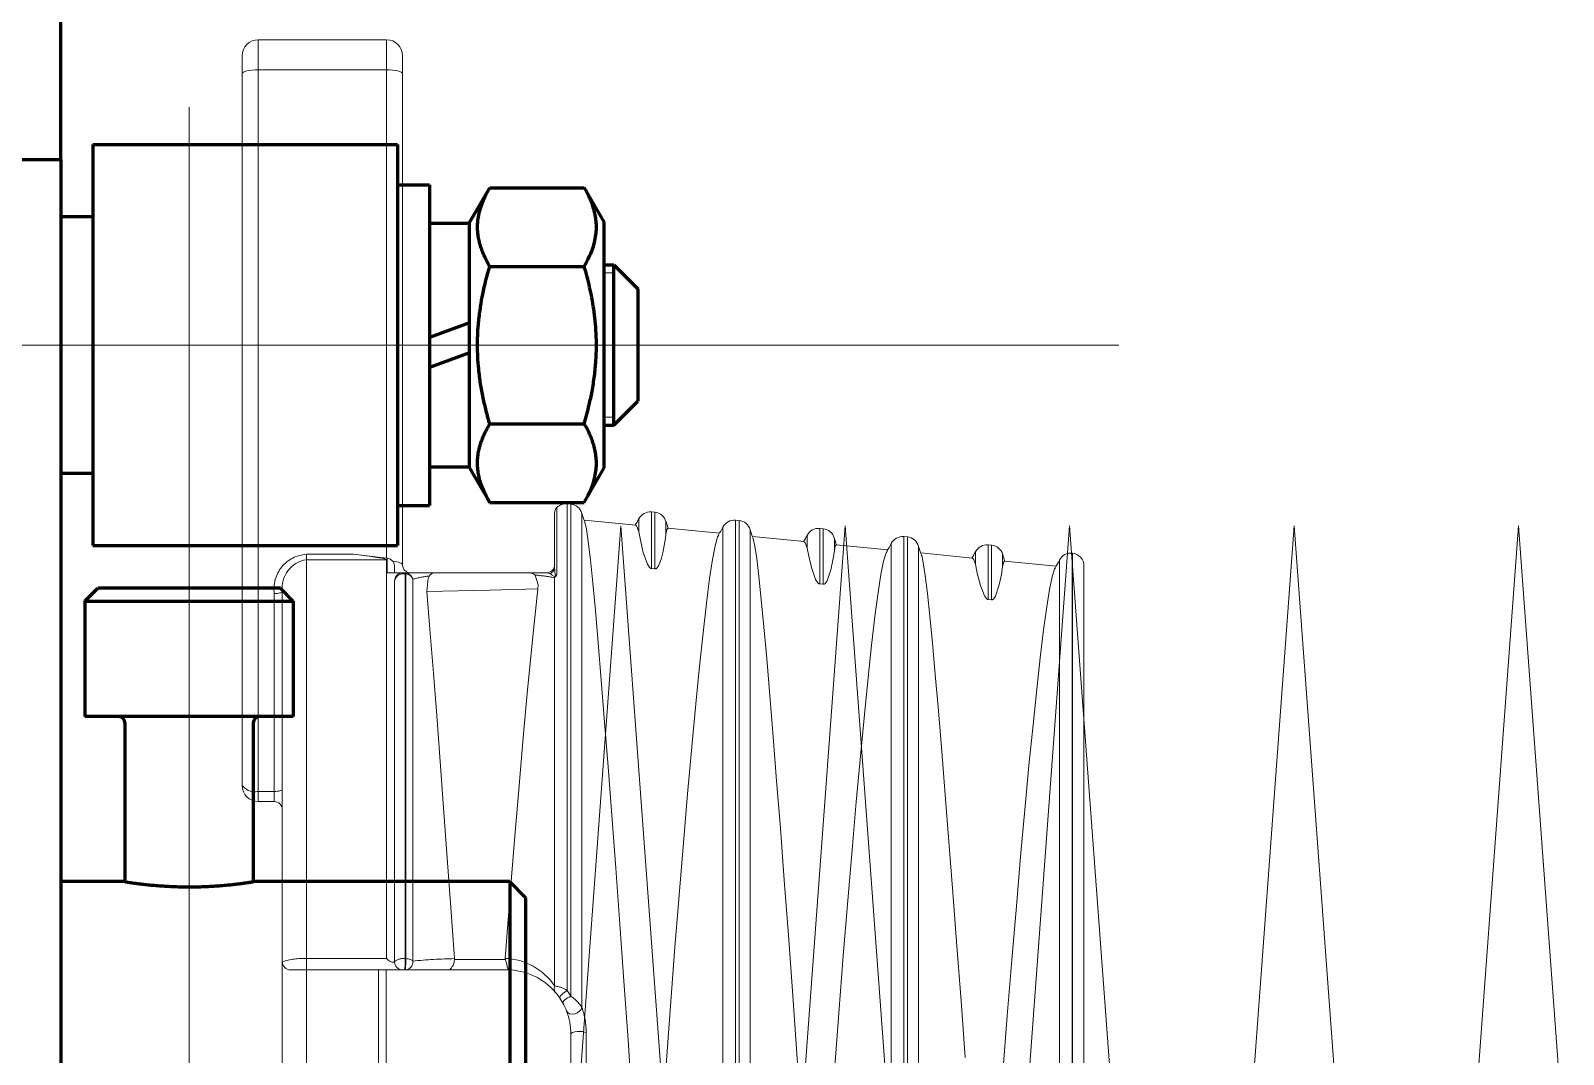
# Model space of a CAD drawing. Header units: millimetres. Extents: x 0 to 1680, y 0 to 594.
# Drawn here: x 63.1 to 66.685, y 505.745 to 508.138 of the extents above; entities that cross this region are included whole.
import ezdxf

# ---------------------------------------------------------------- set-up
doc = ezdxf.new("R2010")
doc.units = ezdxf.units.MM
for name, pattern in [('K5LT32770', [0]), ('K5LT32774', [12.7, 6.35, -1.27, 1.27, -1.27, 1.27, -1.27]), ('K5LT32775', [0]), ('K5LT32777', [12.7, 6.35, -1.27, 1.27, -1.27, 1.27, -1.27]), ('K5LT_AXLED', [19.5, 15, -1.5, 1.5, -1.5]), ('K5LT_BASIC', [0]), ('K5LT_THIN', [0])]:
    doc.linetypes.add(name, pattern=pattern)
doc.layers.add('Системный слой', color=7, linetype='Continuous')

# ---------------------------------------------------------------- blocks, each defined once
blk = doc.blocks.new('U229')
at = {"layer": 'Системный слой', "color": 7, "linetype": 'K5LT32770', "lineweight": 18}
for p, q in [((64.3958, 506.9898), (64.3964, 506.9891)), ((64.3964, 506.9891), (64.4002, 506.9722)), ((64.4002, 506.9722), (64.4045, 506.9433)), ((64.4045, 506.9433), (64.4095, 506.9011)), ((64.4095, 506.9011), (64.4151, 506.8466)), ((64.4151, 506.8466), (64.4211, 506.7822)), ((64.4211, 506.7822), (64.4277, 506.7071)), ((64.4277, 506.7071), (64.435, 506.6191)), ((64.435, 506.6191), (64.4428, 506.5209)), ((64.4428, 506.5209), (64.4509, 506.4164)), ((64.4509, 506.4164), (64.4595, 506.3036)), ((64.4595, 506.3036), (64.4687, 506.1798)), ((64.4687, 506.1798), (64.4782, 506.049)), ((64.4782, 506.049), (64.4878, 505.916)), ((64.4878, 505.916), (64.4975, 505.7782)), ((64.4975, 505.7782), (64.5074, 505.6324))]:
    blk.add_line(p, q, dxfattribs=at)
blk = doc.blocks.new('U231')
at = {"layer": 'Системный слой', "color": 7, "linetype": 'K5LT32770', "lineweight": 18}
for p, q in [((65.3047, 506.9044), (65.3034, 506.9033)), ((65.31, 506.8903), (65.3047, 506.9044))]:
    blk.add_line(p, q, dxfattribs=at)
blk = doc.blocks.new('U233')
at = {"layer": 'Системный слой', "color": 7, "linetype": 'K5LT32770', "lineweight": 18}
for p, q in [((65.3143, 506.8698), (65.31, 506.8903)), ((65.322, 506.8404), (65.3143, 506.8698)), ((65.3309, 506.8168), (65.322, 506.8404)), ((65.3357, 506.8103), (65.3309, 506.8168)), ((65.3376, 506.8089), (65.3357, 506.8103)), ((65.3385, 506.8085), (65.3376, 506.8089)), ((65.3392, 506.8084), (65.3385, 506.8085)), ((65.3397, 506.8083), (65.3392, 506.8084))]:
    blk.add_line(p, q, dxfattribs=at)
blk = doc.blocks.new('U234')
at = {"layer": 'Системный слой', "color": 7, "linetype": 'K5LT32770', "lineweight": 18}
for p, q in [((65.3737, 506.8842), (65.3711, 506.8666)), ((65.3659, 506.8421), (65.3571, 506.816)), ((65.3711, 506.8666), (65.3659, 506.8421)), ((65.3484, 506.8075), (65.3478, 506.8076)), ((65.349, 506.8076), (65.3484, 506.8075)), ((65.35, 506.8079), (65.349, 506.8076)), ((65.3521, 506.8091), (65.35, 506.8079)), ((65.3571, 506.816), (65.3521, 506.8091))]:
    blk.add_line(p, q, dxfattribs=at)
blk = doc.blocks.new('U236')
at = {"layer": 'Системный слой', "color": 7, "linetype": 'K5LT32770', "lineweight": 18}
for p, q in [((65.3758, 506.8949), (65.3737, 506.8842)), ((65.3779, 506.8973), (65.3758, 506.8949))]:
    blk.add_line(p, q, dxfattribs=at)
blk = doc.blocks.new('U238')
at = {"layer": 'Системный слой', "color": 7, "linetype": 'K5LT32770', "lineweight": 18}
for p, q in [((64.5265, 506.9464), (64.5225, 506.9664)), ((64.5332, 506.9183), (64.5265, 506.9464)), ((64.5427, 506.8907), (64.5332, 506.9183)), ((64.5476, 506.883), (64.5427, 506.8907)), ((64.55, 506.881), (64.5476, 506.883)), ((64.551, 506.8806), (64.55, 506.881)), ((64.5516, 506.8804), (64.551, 506.8806)), ((64.5522, 506.8803), (64.5516, 506.8804))]:
    blk.add_line(p, q, dxfattribs=at)
blk = doc.blocks.new('U239')
at = {"layer": 'Системный слой', "color": 7, "linetype": 'K5LT32770', "lineweight": 18}
for p, q in [((64.5851, 506.9518), (64.5787, 506.9173)), ((64.5862, 506.9602), (64.5851, 506.9518)), ((64.5756, 506.905), (64.5729, 506.8964)), ((64.5787, 506.9173), (64.5756, 506.905)), ((64.5603, 506.8796), (64.5603, 506.8796)), ((64.5608, 506.8796), (64.5603, 506.8796)), ((64.5614, 506.8796), (64.5608, 506.8796)), ((64.5621, 506.8798), (64.5614, 506.8796)), ((64.5631, 506.8802), (64.5621, 506.8798)), ((64.5639, 506.8807), (64.5631, 506.8802)), ((64.5648, 506.8814), (64.5639, 506.8807)), ((64.5658, 506.8825), (64.5648, 506.8814)), ((64.5671, 506.8842), (64.5658, 506.8825)), ((64.5687, 506.8867), (64.5671, 506.8842)), ((64.5706, 506.8906), (64.5687, 506.8867)), ((64.5729, 506.8964), (64.5706, 506.8906))]:
    blk.add_line(p, q, dxfattribs=at)
blk = doc.blocks.new('U241')
at = {"layer": 'Системный слой', "color": 7, "linetype": 'K5LT32770', "lineweight": 18}
for p, q in [((64.5885, 506.9721), (64.5862, 506.9602)), ((64.5905, 506.9737), (64.5885, 506.9721))]:
    blk.add_line(p, q, dxfattribs=at)
blk = doc.blocks.new('U244')
at = {"layer": 'Системный слой', "color": 7, "linetype": 'K5LT32770', "lineweight": 18}
for p, q in [((64.5175, 506.981), (64.5158, 506.9801)), ((64.5225, 506.9664), (64.5175, 506.981))]:
    blk.add_line(p, q, dxfattribs=at)
blk = doc.blocks.new('U246')
at = {"layer": 'Системный слой', "color": 7, "linetype": 'K5LT32770', "lineweight": 18}
for p, q in [((64.9202, 506.9094), (64.9163, 506.9283)), ((64.9266, 506.8827), (64.9202, 506.9094)), ((64.9362, 506.8549), (64.9266, 506.8827)), ((64.9413, 506.847), (64.9362, 506.8549)), ((64.9438, 506.845), (64.9413, 506.847)), ((64.9447, 506.8446), (64.9438, 506.845)), ((64.9454, 506.8444), (64.9447, 506.8446)), ((64.9459, 506.8443), (64.9454, 506.8444))]:
    blk.add_line(p, q, dxfattribs=at)
blk = doc.blocks.new('U247')
at = {"layer": 'Системный слой', "color": 7, "linetype": 'K5LT32770', "lineweight": 18}
for p, q in [((64.98, 506.9222), (64.9773, 506.9036)), ((64.9718, 506.8777), (64.9632, 506.8519)), ((64.9773, 506.9036), (64.9718, 506.8777)), ((64.9546, 506.8436), (64.954, 506.8436)), ((64.9552, 506.8436), (64.9546, 506.8436)), ((64.9562, 506.8439), (64.9552, 506.8436)), ((64.9583, 506.8451), (64.9562, 506.8439)), ((64.9632, 506.8519), (64.9583, 506.8451))]:
    blk.add_line(p, q, dxfattribs=at)
blk = doc.blocks.new('U249')
at = {"layer": 'Системный слой', "color": 7, "linetype": 'K5LT32770', "lineweight": 18}
for p, q in [((64.9822, 506.9335), (64.98, 506.9222)), ((64.9842, 506.9355), (64.9822, 506.9335))]:
    blk.add_line(p, q, dxfattribs=at)
blk = doc.blocks.new('U252')
at = {"layer": 'Системный слой', "color": 7, "linetype": 'K5LT32770', "lineweight": 18}
for p, q in [((64.9111, 506.9427), (64.9096, 506.9417)), ((64.9163, 506.9283), (64.9111, 506.9427))]:
    blk.add_line(p, q, dxfattribs=at)
blk = doc.blocks.new('U254')
at = {"layer": 'Системный слой', "color": 7, "linetype": 'K5LT32770', "lineweight": 18}
for p, q in [((65.4894, 506.8612), (65.4951, 506.8797)), ((65.4951, 506.8797), (65.4969, 506.8818)), ((65.4833, 506.8316), (65.4894, 506.8612)), ((65.4767, 506.7908), (65.4833, 506.8316)), ((65.4694, 506.737), (65.4767, 506.7908)), ((65.4615, 506.672), (65.4694, 506.737)), ((65.4533, 506.5984), (65.4615, 506.672)), ((65.4447, 506.5151), (65.4533, 506.5984)), ((65.4353, 506.42), (65.4447, 506.5151)), ((65.4256, 506.3159), (65.4353, 506.42)), ((65.4158, 506.207), (65.4256, 506.3159)), ((65.4058, 506.0911), (65.4158, 506.207)), ((65.3952, 505.9655), (65.4058, 506.0911)), ((65.3846, 505.8344), (65.3952, 505.9655)), ((65.3743, 505.7024), (65.3846, 505.8344))]:
    blk.add_line(p, q, dxfattribs=at)
blk = doc.blocks.new('U255')
at = {"layer": 'Системный слой', "color": 7, "linetype": 'K5LT32770', "lineweight": 18}
for p, q in [((64.7896, 506.951), (64.7904, 506.9501)), ((64.7904, 506.9501), (64.7942, 506.9328)), ((64.7942, 506.9328), (64.7985, 506.9038)), ((64.7985, 506.9038), (64.8036, 506.8617)), ((64.8036, 506.8617), (64.8092, 506.8077)), ((64.8092, 506.8077), (64.8152, 506.7441)), ((64.8152, 506.7441), (64.8218, 506.67)), ((64.8218, 506.67), (64.8291, 506.5833)), ((64.8291, 506.5833), (64.837, 506.4867)), ((64.837, 506.4867), (64.8451, 506.3839)), ((64.8451, 506.3839), (64.8537, 506.2731)), ((64.8537, 506.2731), (64.8629, 506.1515)), ((64.8629, 506.1515), (64.8725, 506.0232)), ((64.8725, 506.0232), (64.8821, 505.8927)), ((64.8821, 505.8927), (64.8918, 505.7576)), ((64.8918, 505.7576), (64.9017, 505.6148))]:
    blk.add_line(p, q, dxfattribs=at)
blk = doc.blocks.new('U256')
at = {"layer": 'Системный слой', "color": 7, "linetype": 'K5LT32770', "lineweight": 18}
for p, q in [((64.7011, 506.9339), (64.7069, 506.9547)), ((64.7069, 506.9547), (64.7095, 506.9587)), ((64.695, 506.9015), (64.7011, 506.9339)), ((64.6883, 506.8573), (64.695, 506.9015)), ((64.6809, 506.7997), (64.6883, 506.8573)), ((64.6729, 506.7303), (64.6809, 506.7997)), ((64.6647, 506.6521), (64.6729, 506.7303)), ((64.656, 506.5639), (64.6647, 506.6521)), ((64.6466, 506.4633), (64.656, 506.5639)), ((64.6369, 506.3535), (64.6466, 506.4633)), ((64.6271, 506.2387), (64.6369, 506.3535)), ((64.617, 506.1168), (64.6271, 506.2387)), ((64.6065, 505.9849), (64.617, 506.1168)), ((64.5959, 505.8472), (64.6065, 505.9849)), ((64.5856, 505.7089), (64.5959, 505.8472))]:
    blk.add_line(p, q, dxfattribs=at)
blk = doc.blocks.new('U257')
at = {"layer": 'Системный слой', "color": 7, "linetype": 'K5LT32770', "lineweight": 18}
for p, q in [((65.1834, 506.9122), (65.1843, 506.911)), ((65.1843, 506.911), (65.1881, 506.8934)), ((65.1881, 506.8934), (65.1925, 506.8642)), ((65.1925, 506.8642), (65.1976, 506.8224)), ((65.1976, 506.8224), (65.2033, 506.7688)), ((65.2033, 506.7688), (65.2093, 506.7059)), ((65.2093, 506.7059), (65.216, 506.6328)), ((65.216, 506.6328), (65.2233, 506.5474)), ((65.2233, 506.5474), (65.2312, 506.4523)), ((65.2312, 506.4523), (65.2394, 506.3513)), ((65.2394, 506.3513), (65.248, 506.2425)), ((65.248, 506.2425), (65.2572, 506.1232)), ((65.2572, 506.1232), (65.2668, 505.9973)), ((65.2668, 505.9973), (65.2764, 505.8694)), ((65.2764, 505.8694), (65.2861, 505.7371))]:
    blk.add_line(p, q, dxfattribs=at)
blk = doc.blocks.new('U258')
at = {"layer": 'Системный слой', "color": 7, "linetype": 'K5LT32770', "lineweight": 18}
for p, q in [((65.0952, 506.8976), (65.101, 506.9172)), ((65.101, 506.9172), (65.1032, 506.9202)), ((65.0891, 506.8666), (65.0952, 506.8976)), ((65.0825, 506.8241), (65.0891, 506.8666)), ((65.0751, 506.7684), (65.0825, 506.8241)), ((65.0672, 506.7012), (65.0751, 506.7684)), ((65.059, 506.6253), (65.0672, 506.7012)), ((65.0503, 506.5395), (65.059, 506.6253)), ((65.041, 506.4417), (65.0503, 506.5395)), ((65.0312, 506.3347), (65.041, 506.4417)), ((65.0215, 506.2229), (65.0312, 506.3347)), ((65.0114, 506.1039), (65.0215, 506.2229)), ((65.0009, 505.9752), (65.0114, 506.1039)), ((64.9902, 505.8408), (65.0009, 505.9752)), ((64.98, 505.7057), (64.9902, 505.8408))]:
    blk.add_line(p, q, dxfattribs=at)
blk = doc.blocks.new('U260')
at = {"layer": 'Системный слой', "color": 7, "linetype": 'K5LT32770', "lineweight": 18}
for p, q in [((64.3258, 506.8594), (64.3257, 506.8592)), ((64.3285, 506.8629), (64.3258, 506.8594))]:
    blk.add_line(p, q, dxfattribs=at)
blk = doc.blocks.new('U261')
at = {"layer": 'Системный слой', "color": 7, "linetype": 'K5LT32770', "lineweight": 18}
for p, q in [((64.0265, 506.8267), (64.0297, 506.8583)), ((64.0297, 506.8583), (64.0326, 506.8629))]:
    blk.add_line(p, q, dxfattribs=at)
blk = doc.blocks.new('U262')
at = {"layer": 'Системный слой', "color": 7, "linetype": 'K5LT32770', "lineweight": 18}
for p, q in [((64.0265, 506.8267), (64.034, 506.7388)), ((64.034, 506.7388), (64.0424, 506.6359)), ((64.0424, 506.6359), (64.05, 506.5371)), ((64.05, 506.5371), (64.0582, 506.4293)), ((64.0582, 506.4293), (64.067, 506.3097)), ((64.067, 506.3097), (64.0763, 506.1822)), ((64.0763, 506.1822), (64.0838, 506.0774)), ((64.0838, 506.0774), (64.0915, 505.9682))]:
    blk.add_line(p, q, dxfattribs=at)
blk = doc.blocks.new('U265')
at = {"layer": 'Системный слой', "color": 7, "linetype": 'K5LT32770', "lineweight": 18}
for p, q in [((64.2799, 506.8651), (64.2875, 506.8423)), ((64.2875, 506.8423), (64.2868, 506.8327))]:
    blk.add_line(p, q, dxfattribs=at)
blk = doc.blocks.new('U266')
at = {"layer": 'Системный слой', "color": 7, "linetype": 'K5LT32770', "lineweight": 18}
for p, q in [((64.2809, 506.7805), (64.2868, 506.8327)), ((64.2747, 506.7218), (64.2809, 506.7805)), ((64.2617, 506.5882), (64.2747, 506.7218)), ((64.2523, 506.485), (64.2617, 506.5882)), ((64.2426, 506.3723), (64.2523, 506.485)), ((64.2328, 506.2546), (64.2426, 506.3723)), ((64.2227, 506.1296), (64.2328, 506.2546)), ((64.2102, 505.9688), (64.2227, 506.1296))]:
    blk.add_line(p, q, dxfattribs=at)
blk = doc.blocks.new('U267')
at = {"layer": 'Системный слой', "color": 7, "linetype": 'K5LT32770', "lineweight": 18}
for p, q in [((64.2107, 505.9659), (64.2125, 505.9604)), ((64.2125, 505.9604), (64.2138, 505.9546)), ((64.2138, 505.9546), (64.215, 505.9493)), ((64.215, 505.9493), (64.2162, 505.9452)), ((64.2162, 505.9452), (64.2172, 505.9426)), ((64.2165, 505.942), (64.2164, 505.942)), ((64.217, 505.942), (64.2165, 505.942)), ((64.2172, 505.9421), (64.217, 505.942)), ((64.2172, 505.9426), (64.2173, 505.9423)), ((64.2173, 505.9423), (64.2172, 505.9421))]:
    blk.add_line(p, q, dxfattribs=at)
blk = doc.blocks.new('U268')
at = {"layer": 'Системный слой', "color": 7, "linetype": 'K5LT32770', "lineweight": 18}
for p, q in [((64.2103, 505.9674), (64.2102, 505.9688)), ((64.2107, 505.9659), (64.2103, 505.9674))]:
    blk.add_line(p, q, dxfattribs=at)
blk = doc.blocks.new('U273')
at = {"layer": 'Системный слой', "color": 7, "linetype": 'K5LT32770', "lineweight": 18}
for p, q in [((63.8551, 506.9137), (63.8923, 506.9091)), ((63.8923, 506.9091), (63.906, 506.9071)), ((63.906, 506.9071), (63.9151, 506.9056)), ((63.9151, 506.9056), (63.9213, 506.9045)), ((63.9213, 506.9045), (63.9254, 506.9037)), ((63.9254, 506.9037), (63.9282, 506.903)), ((63.9282, 506.903), (63.93, 506.9025)), ((63.93, 506.9025), (63.9317, 506.9018)), ((63.9317, 506.9018), (63.9323, 506.9015)), ((63.9323, 506.9015), (63.9325, 506.9012)), ((63.9325, 506.9012), (63.9326, 506.9011))]:
    blk.add_line(p, q, dxfattribs=at)
blk = doc.blocks.new('U276')
at = {"layer": 'Системный слой', "color": 7, "linetype": 'K5LT32777', "lineweight": 18}
for p, q in [((64.3649, 505.7941), (64.3638, 505.792)), ((64.3679, 505.7959), (64.3649, 505.7941)), ((64.3727, 505.7973), (64.3679, 505.7959)), ((64.3785, 505.7981), (64.3727, 505.7973)), ((64.3848, 505.7982), (64.3785, 505.7981)), ((64.3908, 505.7976), (64.3848, 505.7982)), ((64.3959, 505.7964), (64.3908, 505.7976)), ((64.3995, 505.7947), (64.3959, 505.7964))]:
    blk.add_line(p, q, dxfattribs=at)
blk = doc.blocks.new('U278')
at = {"layer": 'Системный слой', "color": 7, "linetype": 'K5LT32777', "lineweight": 18}
for p, q in [((63.9742, 505.942), (63.9747, 505.9426)), ((63.9747, 505.9426), (63.9751, 505.9443)), ((63.9751, 505.9443), (63.9756, 505.947)), ((63.9756, 505.947), (63.9759, 505.9506)), ((63.9759, 505.9506), (63.9761, 505.9547)), ((63.9762, 505.9639), (63.976, 505.9684)), ((63.9761, 505.9547), (63.9762, 505.9593)), ((63.9762, 505.9593), (63.9762, 505.9639))]:
    blk.add_line(p, q, dxfattribs=at)
blk = doc.blocks.new('U279')
at = {"layer": 'Системный слой', "color": 7, "linetype": 'K5LT32777', "lineweight": 18}
for p, q in [((63.9756, 505.942), (63.9761, 505.9426)), ((63.9761, 505.9426), (63.9766, 505.9443)), ((63.9766, 505.9443), (63.977, 505.947)), ((63.977, 505.947), (63.9773, 505.9506)), ((63.9773, 505.9506), (63.9775, 505.9547)), ((63.9776, 505.9639), (63.9775, 505.9684)), ((63.9775, 505.9547), (63.9776, 505.9593)), ((63.9776, 505.9593), (63.9776, 505.9639))]:
    blk.add_line(p, q, dxfattribs=at)
blk = doc.blocks.new('U281')
at = {"layer": 'Системный слой', "color": 7, "linetype": 'K5LT32777', "lineweight": 18}
for p, q in [((63.9775, 505.9684), (63.9803, 505.9682)), ((63.9803, 505.9682), (63.983, 505.9678)), ((63.983, 505.9678), (63.9856, 505.9673)), ((63.9856, 505.9673), (63.9879, 505.9665)), ((63.9879, 505.9665), (63.99, 505.9657)), ((63.99, 505.9657), (63.9916, 505.9648)), ((63.9916, 505.9648), (63.993, 505.9637)), ((63.993, 505.9637), (63.9938, 505.9626))]:
    blk.add_line(p, q, dxfattribs=at)
blk = doc.blocks.new('U282')
at = {"layer": 'Системный слой', "color": 7, "linetype": 'K5LT32777', "lineweight": 18}
for p, q in [((63.9756, 505.942), (63.9794, 505.9424)), ((63.9794, 505.9424), (63.983, 505.9436)), ((63.983, 505.9436), (63.9863, 505.9456)), ((63.9863, 505.9456), (63.9892, 505.9482)), ((63.9892, 505.9482), (63.9914, 505.9513)), ((63.9914, 505.9513), (63.993, 505.9549)), ((63.993, 505.9549), (63.9938, 505.9587)), ((63.9938, 505.9587), (63.9938, 505.9626))]:
    blk.add_line(p, q, dxfattribs=at)
blk = doc.blocks.new('U285')
at = {"layer": 'Системный слой', "color": 7, "linetype": 'K5LT32777', "lineweight": 18}
for p, q in [((63.9803, 506.8676), (63.9775, 506.868)), ((63.983, 506.8668), (63.9803, 506.8676)), ((63.9856, 506.8656), (63.983, 506.8668)), ((63.9879, 506.864), (63.9856, 506.8656)), ((63.99, 506.8622), (63.9879, 506.864)), ((63.9916, 506.8601), (63.99, 506.8622)), ((63.993, 506.8578), (63.9916, 506.8601)), ((63.9938, 506.8553), (63.993, 506.8578))]:
    blk.add_line(p, q, dxfattribs=at)
blk = doc.blocks.new('U287')
at = {"layer": 'Системный слой', "color": 7, "linetype": 'K5LT32777', "lineweight": 18}
for p, q in [((64.3565, 505.8421), (64.3538, 505.8459)), ((64.3609, 505.8396), (64.3565, 505.8421)), ((64.3666, 505.8386), (64.3609, 505.8396)), ((64.3728, 505.8393), (64.3666, 505.8386)), ((64.3788, 505.8415), (64.3728, 505.8393)), ((64.384, 505.8451), (64.3788, 505.8415)), ((64.3876, 505.8496), (64.384, 505.8451)), ((64.3894, 505.8545), (64.3876, 505.8496))]:
    blk.add_line(p, q, dxfattribs=at)
blk = doc.blocks.new('U288')
at = {"layer": 'Системный слой', "color": 7, "linetype": 'K5LT32777', "lineweight": 18}
for p, q in [((64.3457, 505.8675), (64.345, 505.8658)), ((64.345, 505.8658), (64.3452, 505.8645)), ((64.3473, 505.8695), (64.3457, 505.8675)), ((64.3496, 505.8717), (64.3473, 505.8695)), ((64.3525, 505.8741), (64.3496, 505.8717)), ((64.3559, 505.8764), (64.3525, 505.8741)), ((64.3596, 505.8785), (64.3559, 505.8764)), ((64.3634, 505.8804), (64.3596, 505.8785))]:
    blk.add_line(p, q, dxfattribs=at)
blk = doc.blocks.new('U292')
at = {"layer": 'Системный слой', "color": 7, "linetype": 'K5LT32777', "lineweight": 18}
for p, q in [((64.3384, 505.8792), (64.3377, 505.8775)), ((64.3377, 505.8775), (64.338, 505.8762)), ((64.3398, 505.8814), (64.3384, 505.8792)), ((64.342, 505.8838), (64.3398, 505.8814)), ((64.3448, 505.8864), (64.342, 505.8838)), ((64.3481, 505.889), (64.3448, 505.8864)), ((64.3516, 505.8915), (64.3481, 505.889)), ((64.3553, 505.8938), (64.3516, 505.8915))]:
    blk.add_line(p, q, dxfattribs=at)
blk = doc.blocks.new('U294')
at = {"layer": 'Системный слой', "color": 7, "linetype": 'K5LT32777', "lineweight": 18}
for p, q in [((64.3251, 505.9026), (64.3247, 505.9005)), ((64.3247, 505.9005), (64.3247, 505.8984)), ((64.3257, 505.9046), (64.3251, 505.9026)), ((64.3247, 505.8984), (64.3249, 505.8964)), ((64.3249, 505.8964), (64.3253, 505.8944)), ((64.3253, 505.8944), (64.326, 505.8925)), ((64.326, 505.8925), (64.3269, 505.8908)), ((64.3269, 505.8908), (64.3281, 505.8892))]:
    blk.add_line(p, q, dxfattribs=at)
blk = doc.blocks.new('U295')
at = {"layer": 'Системный слой', "color": 7, "linetype": 'K5LT32777', "lineweight": 18}
for p, q in [((64.0912, 505.9659), (64.1247, 505.9659)), ((64.1247, 505.9659), (64.2107, 505.9659))]:
    blk.add_line(p, q, dxfattribs=at)
blk = doc.blocks.new('U298')
at = {"layer": 'Системный слой', "color": 7, "linetype": 'K5LT32777', "lineweight": 18}
for p, q in [((64.2868, 506.8327), (64.1732, 506.83)), ((64.1732, 506.83), (64.0265, 506.8267))]:
    blk.add_line(p, q, dxfattribs=at)
blk = doc.blocks.new('U300')
at = {"layer": 'Системный слой', "color": 7, "linetype": 'K5LT32777', "lineweight": 18}
for p, q in [((63.9744, 506.8701), (63.9742, 506.8702)), ((63.9747, 506.87), (63.9744, 506.8701)), ((63.9749, 506.8699), (63.9747, 506.87)), ((63.9751, 506.8696), (63.9749, 506.8699)), ((63.9754, 506.8693), (63.9751, 506.8696)), ((63.9756, 506.869), (63.9754, 506.8693)), ((63.9758, 506.8685), (63.9756, 506.869)), ((63.976, 506.868), (63.9758, 506.8685))]:
    blk.add_line(p, q, dxfattribs=at)
blk = doc.blocks.new('U301')
at = {"layer": 'Системный слой', "color": 7, "linetype": 'K5LT32777', "lineweight": 18}
for p, q in [((63.9759, 506.8701), (63.9756, 506.8702)), ((63.9761, 506.87), (63.9759, 506.8701)), ((63.9763, 506.8699), (63.9761, 506.87)), ((63.9766, 506.8696), (63.9763, 506.8699)), ((63.9768, 506.8693), (63.9766, 506.8696)), ((63.977, 506.869), (63.9768, 506.8693)), ((63.9772, 506.8685), (63.977, 506.869)), ((63.9775, 506.868), (63.9772, 506.8685))]:
    blk.add_line(p, q, dxfattribs=at)
blk = doc.blocks.new('U303')
at = {"layer": 'Системный слой', "color": 7, "linetype": 'K5LT32777', "lineweight": 18}
for p, q in [((63.9788, 506.8699), (63.9756, 506.8702)), ((63.9818, 506.8691), (63.9788, 506.8699)), ((63.9847, 506.8678), (63.9818, 506.8691)), ((63.9873, 506.866), (63.9847, 506.8678)), ((63.9896, 506.8638), (63.9873, 506.866)), ((63.9915, 506.8612), (63.9896, 506.8638)), ((63.9929, 506.8584), (63.9915, 506.8612)), ((63.9938, 506.8553), (63.9929, 506.8584))]:
    blk.add_line(p, q, dxfattribs=at)
blk = doc.blocks.new('U305')
at = {"layer": 'Системный слой', "color": 7, "linetype": 'K5LT32777', "lineweight": 18}
for p, q in [((63.6737, 506.3593), (63.6701, 506.3592)), ((63.6773, 506.3596), (63.6737, 506.3593)), ((63.6805, 506.36), (63.6773, 506.3596)), ((63.6833, 506.3606), (63.6805, 506.36)), ((63.6857, 506.3613), (63.6833, 506.3606)), ((63.6874, 506.3621), (63.6857, 506.3613)), ((63.6885, 506.363), (63.6874, 506.3621)), ((63.6888, 506.3639), (63.6885, 506.363))]:
    blk.add_line(p, q, dxfattribs=at)
blk = doc.blocks.new('U307')
at = {"layer": 'Системный слой', "color": 7, "linetype": 'K5LT32777', "lineweight": 18}
for p, q in [((63.6737, 506.822), (63.6701, 506.8219)), ((63.6773, 506.8222), (63.6737, 506.822)), ((63.6805, 506.8227), (63.6773, 506.8222)), ((63.6833, 506.8233), (63.6805, 506.8227)), ((63.6857, 506.824), (63.6833, 506.8233)), ((63.6874, 506.8248), (63.6857, 506.824)), ((63.6885, 506.8257), (63.6874, 506.8248)), ((63.6888, 506.8266), (63.6885, 506.8257))]:
    blk.add_line(p, q, dxfattribs=at)
blk = doc.blocks.new('U312')
at = {"layer": 'Системный слой', "color": 7, "linetype": 'K5LT32777', "lineweight": 18}
for p, q in [((64.3201, 506.8651), (64.3153, 506.868)), ((64.3254, 506.8621), (64.3201, 506.8651)), ((64.3271, 506.8621), (64.3254, 506.8621)), ((64.328, 506.8625), (64.3271, 506.8621)), ((64.3285, 506.8629), (64.328, 506.8625))]:
    blk.add_line(p, q, dxfattribs=at)
blk = doc.blocks.new('U313')
at = {"layer": 'Системный слой', "color": 7, "linetype": 'K5LT32777', "lineweight": 18}
for p, q in [((64.3153, 506.868), (64.3175, 506.8693)), ((64.3175, 506.8693), (64.3195, 506.8709)), ((64.3195, 506.8709), (64.3213, 506.8728)), ((64.3213, 506.8728), (64.3229, 506.8749)), ((64.3229, 506.8749), (64.3241, 506.8771)), ((64.3241, 506.8771), (64.3249, 506.8795)), ((64.3249, 506.8795), (64.3255, 506.8821)), ((64.3255, 506.8821), (64.3257, 506.8846))]:
    blk.add_line(p, q, dxfattribs=at)
blk = doc.blocks.new('U314')
at = {"layer": 'Системный слой', "color": 7, "linetype": 'K5LT32777', "lineweight": 18}
for p, q in [((64.3257, 506.8846), (64.3261, 506.8753)), ((64.3261, 506.8753), (64.3274, 506.8656)), ((64.3274, 506.8656), (64.3282, 506.8642)), ((64.3282, 506.8642), (64.3288, 506.8641)), ((64.3288, 506.8641), (64.3295, 506.8645)), ((64.3295, 506.8645), (64.3297, 506.8646)), ((64.3297, 506.8646), (64.3307, 506.8655)), ((64.3307, 506.8655), (64.3311, 506.8658))]:
    blk.add_line(p, q, dxfattribs=at)
blk = doc.blocks.new('U316')
at = {"layer": 'Системный слой', "color": 7, "linetype": 'K5LT32777', "lineweight": 18}
for p, q in [((64.3099, 506.8699), (64.3069, 506.8702)), ((64.3153, 506.868), (64.3099, 506.8699))]:
    blk.add_line(p, q, dxfattribs=at)
blk = doc.blocks.new('U318')
at = {"layer": 'Системный слой', "color": 7, "linetype": 'K5LT32777', "lineweight": 18}
for p, q in [((63.5951, 508.0373), (63.5958, 508.0392)), ((63.5958, 508.0392), (63.5979, 508.0409)), ((63.5979, 508.0409), (63.6014, 508.0425)), ((63.6014, 508.0425), (63.6061, 508.0439)), ((63.6061, 508.0439), (63.6117, 508.0451)), ((63.6117, 508.0451), (63.6182, 508.046)), ((63.6182, 508.046), (63.6253, 508.0465)), ((63.6253, 508.0465), (63.6326, 508.0467))]:
    blk.add_line(p, q, dxfattribs=at)
blk = doc.blocks.new('U320')
at = {"layer": 'Системный слой', "color": 7, "linetype": 'K5LT32777', "lineweight": 18}
for p, q in [((63.9472, 506.8975), (63.952, 506.8969)), ((63.952, 506.8969), (63.9565, 506.8961)), ((63.9565, 506.8961), (63.9605, 506.8952)), ((63.9605, 506.8952), (63.9638, 506.8941)), ((63.9638, 506.8941), (63.9665, 506.8929)), ((63.9665, 506.8929), (63.9685, 506.8916)), ((63.9685, 506.8916), (63.9697, 506.8903)), ((63.9697, 506.8903), (63.9701, 506.8889))]:
    blk.add_line(p, q, dxfattribs=at)
blk = doc.blocks.new('U322')
at = {"layer": 'Системный слой', "color": 7, "linetype": 'K5LT32777', "lineweight": 18}
for p, q in [((63.9326, 508.0467), (63.9399, 508.0465)), ((63.9399, 508.0465), (63.9469, 508.046)), ((63.9469, 508.046), (63.9534, 508.0451)), ((63.9534, 508.0451), (63.9591, 508.0439)), ((63.9591, 508.0439), (63.9638, 508.0425)), ((63.9638, 508.0425), (63.9672, 508.0409)), ((63.9672, 508.0409), (63.9694, 508.0392)), ((63.9694, 508.0392), (63.9701, 508.0373))]:
    blk.add_line(p, q, dxfattribs=at)
blk = doc.blocks.new('U228')
at = {"layer": 'Системный слой', "color": 7, "linetype": 'K5LT32775', "lineweight": 18}
for p, q in [((63.6326, 508.117), (63.9326, 508.117)), ((63.5951, 508.0373), (63.5951, 508.0795)), ((63.9701, 508.0795), (63.9701, 508.0373)), ((63.5951, 506.3733), (63.5951, 508.0373)), ((63.9701, 508.0373), (63.9701, 506.8889)), ((64.3634, 507.0312), (64.3553, 507.032)), ((64.5603, 507.012), (64.5522, 507.0127)), ((64.3257, 506.8846), (64.3257, 507.0101)), ((64.516, 506.9819), (64.3946, 506.9938)), ((64.7572, 506.9927), (64.7491, 506.9935)), ((64.7112, 506.9628), (64.5906, 506.9746)), ((64.9098, 506.9434), (64.7884, 506.9553)), ((64.954, 506.9735), (64.9459, 506.9743)), ((65.1509, 506.9542), (65.1428, 506.955)), ((63.8551, 506.9137), (63.9326, 506.9046)), ((63.9344, 506.9044), (63.9326, 506.9046)), ((65.1049, 506.9244), (64.9843, 506.9362)), ((65.3035, 506.905), (65.1821, 506.9168)), ((65.3478, 506.935), (65.3397, 506.9358)), ((63.9326, 506.9011), (63.9326, 505.9685)), ((63.9344, 506.8702), (63.9701, 506.8702)), ((63.9513, 506.8837), (63.9513, 506.8702)), ((63.9701, 506.8702), (63.9742, 506.8702)), ((63.9742, 506.8702), (63.9756, 506.8702)), ((63.9756, 506.8702), (64.0443, 506.8702)), ((64.0443, 506.8702), (64.2674, 506.8702)), ((64.2674, 506.8702), (64.3069, 506.8702)), ((64.3257, 506.8889), (64.3257, 506.8846)), ((64.5603, 506.8796), (64.5522, 506.8803)), ((65.4987, 506.8859), (65.378, 506.8977)), ((65.5638, 506.8867), (65.5638, 503.5349)), ((63.9513, 506.8514), (63.9513, 505.9608)), ((64.954, 506.8436), (64.9459, 506.8443)), ((63.6888, 505.9608), (63.6888, 506.8266)), ((65.3478, 506.8076), (65.3397, 506.8083)), ((63.6701, 506.3358), (63.6326, 506.3358)), ((63.6888, 504.4608), (63.6888, 505.9608)), ((63.7451, 505.942), (63.7076, 505.942)), ((63.9701, 505.942), (63.7451, 505.942)), ((63.9138, 505.942), (63.9138, 504.4795)), ((63.9742, 505.942), (63.9701, 505.942)), ((63.9756, 505.942), (63.9742, 505.942)), ((64.0795, 505.942), (63.9756, 505.942)), ((64.2164, 505.942), (64.0795, 505.942)), ((64.0915, 505.9682), (64.0912, 505.9659)), ((64.3452, 505.8645), (64.338, 505.8762)), ((64.3638, 504.6295), (64.3638, 505.792))]:
    blk.add_line(p, q, dxfattribs=at)
at = {"layer": 'Системный слой', "color": 7, "linetype": 'K5LT32774', "lineweight": 18}
for p, q in [((63.6326, 508.117), (63.6326, 508.0467)), ((63.9326, 508.0467), (63.9326, 508.117)), ((63.6326, 508.0467), (63.6326, 506.3592)), ((63.9326, 508.0467), (63.6326, 508.0467)), ((63.9326, 506.9046), (63.9326, 508.0467)), ((64.3311, 507.0233), (64.3311, 506.8658)), ((64.3553, 507.032), (64.3553, 505.8938)), ((64.3634, 507.0312), (64.3634, 505.8804)), ((64.5522, 506.8803), (64.5522, 507.0127)), ((64.5603, 506.8796), (64.5603, 507.012)), ((64.3894, 507.0095), (64.3894, 505.8545)), ((64.5225, 506.9664), (64.5225, 506.9965)), ((64.5862, 506.9602), (64.5862, 506.9903)), ((64.7194, 506.9773), (64.7194, 503.4443)), ((64.7491, 506.9935), (64.7491, 503.428)), ((64.7572, 506.9927), (64.7572, 503.4288)), ((64.7831, 506.971), (64.7831, 503.4505)), ((64.9163, 506.9283), (64.9163, 506.958)), ((64.9459, 506.8443), (64.9459, 506.9743)), ((64.954, 506.8436), (64.954, 506.9735)), ((64.98, 506.9222), (64.98, 506.9518)), ((65.1428, 506.955), (65.1428, 503.4665)), ((65.1509, 506.9542), (65.1509, 503.4673)), ((63.7451, 506.9137), (63.8551, 506.9137)), ((63.7451, 506.9011), (63.7451, 506.9137)), ((63.9344, 506.8702), (63.9344, 506.9044)), ((65.1132, 506.9388), (65.1132, 503.4828)), ((65.1769, 506.9326), (65.1769, 503.489)), ((65.31, 506.8903), (65.31, 506.9196)), ((65.3397, 506.8083), (65.3397, 506.9358)), ((65.3478, 506.8076), (65.3478, 506.935)), ((65.3737, 506.8842), (65.3737, 506.9133)), ((65.5366, 506.9166), (65.5366, 503.505)), ((65.5368, 506.9165), (65.5368, 503.505)), ((63.7451, 506.9011), (63.7451, 505.9685)), ((63.9326, 506.9011), (63.7451, 506.9011)), ((63.976, 506.868), (63.976, 505.9684)), ((63.9775, 506.868), (63.976, 506.868)), ((63.9775, 506.868), (63.9775, 505.9684)), ((65.5069, 506.9003), (65.5069, 503.5212)), ((63.9938, 506.8553), (63.9938, 505.9626)), ((64.3257, 506.8592), (64.3257, 505.9046)), ((63.6701, 506.3592), (63.6701, 506.8219)), ((63.6326, 506.3592), (63.6701, 506.3592)), ((63.6326, 506.3592), (63.6326, 506.3358)), ((63.6701, 506.3358), (63.6701, 506.3592)), ((63.7451, 505.9685), (63.7451, 505.942)), ((63.7451, 505.9685), (63.9326, 505.9685)), ((63.7451, 505.942), (63.7451, 504.4795)), ((63.932, 505.942), (63.932, 504.4795)), ((63.976, 505.9684), (63.9775, 505.9684)), ((64.3553, 505.8938), (64.3634, 505.8804)), ((64.3995, 505.7947), (64.3995, 504.6269))]:
    blk.add_line(p, q, dxfattribs=at)
at = {"layer": 'Системный слой', "color": 7, "linetype": 'K5LT32775', "lineweight": 18}
for centre, radius, start, end in [((63.6326, 508.0795), 0.0375, 90, 180), ((63.9326, 508.0795), 0.0375, 0, 90), ((64.3444, 507.0101), 0.0188, 135.17, 180), ((64.3524, 507.0021), 0.03, 84.4198, 135.17), ((64.3605, 507.0013), 0.03, 15.8467, 84.4198), ((64.5493, 506.9829), 0.03, 84.4198, 152.993), ((64.5574, 506.9821), 0.03, 15.8467, 84.4198), ((64.5607, 507.0582), 0.1781, 195.8467, 202.479), ((64.3638, 507.0774), 0.1781, 327.6449, 332.993), ((64.7576, 507.0389), 0.1781, 195.8467, 201.1948), ((64.5607, 507.0582), 0.1781, 326.2262, 332.993), ((64.7461, 506.9636), 0.03, 84.4198, 152.993), ((64.7542, 506.9629), 0.03, 15.8467, 84.4198), ((64.9545, 507.0197), 0.1781, 195.8467, 202.5673), ((64.7576, 507.0389), 0.1781, 327.6449, 332.993), ((64.943, 506.9444), 0.03, 84.4198, 152.993), ((64.9511, 506.9436), 0.03, 15.8467, 84.4198), ((65.1513, 507.0005), 0.1781, 195.8467, 201.1948), ((65.1399, 506.9252), 0.03, 84.4198, 152.993), ((65.148, 506.9244), 0.03, 15.8467, 84.4198), ((63.9328, 506.8863), 0.0182, 38.0447, 85.0331), ((64.9545, 507.0197), 0.1781, 326.222, 332.993), ((65.3482, 506.9812), 0.1781, 195.8467, 202.6536), ((65.1513, 507.0005), 0.1781, 327.6449, 332.993), ((65.3368, 506.9059), 0.03, 84.4198, 152.993), ((65.3449, 506.9052), 0.03, 15.8467, 84.4198), ((65.5451, 506.962), 0.1781, 195.8467, 201.1948), ((65.5336, 506.8867), 0.03, 84.4198, 152.993), ((65.5338, 506.8867), 0.03, 0, 84.4198), ((63.9293, 506.8846), 0.022, 357.5916, 35.9666), ((63.9701, 506.8514), 0.0187, 90, 180), ((63.9888, 506.8889), 0.0188, 180, 270), ((64.0444, 506.8569), 0.0133, 90.1791, 153.085), ((64.2675, 506.8523), 0.0178, 45.9012, 90.1144), ((64.3069, 506.8889), 0.0188, 270, 0), ((65.3482, 506.9812), 0.1781, 326.2359, 332.993), ((64.2915, 506.8976), 0.0507, 316.8284, 321.2459), ((63.6326, 506.3733), 0.0375, 180, 270), ((63.6701, 506.317), 0.0187, 0, 90), ((63.7076, 505.9608), 0.0187, 180, 270), ((63.9481, 505.9786), 0.0185, 212.866, 280.1147), ((63.9701, 505.9608), 0.0187, 180, 270), ((64.0611, 505.9658), 0.0301, 307.7005, 0.1217), ((64.2138, 505.792), 0.15, 40.3888, 90), ((64.2138, 505.792), 0.15, 34.1527, 40.3888), ((64.2138, 505.792), 0.15, 21.0564, 28.8867), ((64.2138, 505.792), 0.15, 0, 21.0564)]:
    blk.add_arc(centre, radius, start, end, dxfattribs=at)
at = {"layer": 'Системный слой', "color": 7, "linetype": 'K5LT32774', "lineweight": 18}
for centre, radius, start, end in [((63.7503, 506.8329), 0.081, 93.7018, 187.8392), ((63.7555, 506.8348), 0.0671, 98.8987, 187.0125), ((63.9721, 506.8472), 0.0212, 79.3496, 168.6203), ((64.0531, 506.6544), 0.2095, 95.6366, 106.4394), ((64.2437, 506.4076), 0.4589, 79.7152, 85.4784), ((63.6245, 506.3948), 0.0364, 216.1034, 282.7706), ((63.7373, 505.8171), 0.1517, 87.0775, 108.6559), ((63.9717, 505.9385), 0.0302, 81.8268, 132.4289), ((64.1147, 504.7224), 1.2461, 91.0674, 95.5657), ((64.2052, 505.8239), 0.145, 33.8432, 88.0266), ((64.3139, 505.8269), 0.0786, 58.2525, 81.4288), ((64.3188, 505.8098), 0.0835, 32.3325, 57.7128), ((64.2234, 505.7954), 0.1762, 359.7524, 19.5878)]:
    blk.add_arc(centre, radius, start, end, dxfattribs=at)
at = {"layer": 'Системный слой'}
for name in ['U318', 'U322', 'U229', 'U244', 'U238', 'U239', 'U256', 'U241', 'U255', 'U252', 'U273', 'U246', 'U247', 'U258', 'U249', 'U257', 'U231', 'U320', 'U300', 'U301', 'U303', 'U285', 'U316', 'U313', 'U312', 'U314', 'U233', 'U234', 'U254', 'U236', 'U261', 'U298', 'U266', 'U265', 'U260', 'U307', 'U262', 'U305', 'U278', 'U279', 'U282', 'U281', 'U295', 'U268', 'U267', 'U294', 'U292', 'U288', 'U287', 'U276']:
    blk.add_blockref(name, (0, 0), dxfattribs=at)
blk = doc.blocks.new('U159')
at = {"layer": 'Системный слой', "color": 5, "linetype": 'K5LT_BASIC', "lineweight": 60, "true_color": 0x0000ff}
for p, q in [((63.1707, 507.8358), (63.1707, 508.3983)), ((63.2457, 507.8717), (63.2457, 506.9342)), ((63.2457, 507.8717), (63.9582, 507.8717)), ((63.9582, 507.8717), (63.9582, 506.9342)), ((63.1707, 507.8358), (63.0207, 507.8358)), ((63.1707, 507.8358), (63.1707, 502.5858)), ((63.9582, 507.7779), (64.0332, 507.7779)), ((64.0332, 507.7779), (64.0332, 507.4029)), ((64.127, 507.6898), (64.1739, 507.771)), ((64.1739, 507.771), (64.3951, 507.771)), ((64.3951, 507.771), (64.442, 507.6898)), ((63.2457, 507.7029), (63.1707, 507.7029)), ((64.0332, 507.6879), (64.127, 507.6879)), ((64.127, 507.116), (64.127, 507.6898)), ((64.442, 507.116), (64.442, 507.6898)), ((64.1739, 507.5869), (64.3951, 507.5869)), ((64.442, 507.5904), (64.4645, 507.5904)), ((64.4645, 507.5904), (64.5207, 507.5342)), ((64.4645, 507.2154), (64.4645, 507.5904)), ((64.4645, 507.2154), (64.4645, 507.5904)), ((64.4645, 507.2154), (64.4645, 507.5904)), ((64.4645, 507.2154), (64.4645, 507.5904)), ((64.4645, 507.2154), (64.4645, 507.5904)), ((64.5207, 507.5342), (64.5207, 507.2717)), ((64.127, 507.4549), (64.0332, 507.4208)), ((64.0332, 507.4029), (64.0332, 507.0279)), ((64.127, 507.385), (64.0332, 507.3509)), ((64.4645, 507.2154), (64.5207, 507.2717)), ((64.1739, 507.2189), (64.3951, 507.2189)), ((64.442, 507.2154), (64.4645, 507.2154)), ((63.2457, 507.1029), (63.1707, 507.1029)), ((64.0332, 507.1179), (64.127, 507.1179)), ((64.127, 507.116), (64.1739, 507.0348)), ((64.3951, 507.0348), (64.442, 507.116)), ((63.9582, 507.0279), (64.0332, 507.0279)), ((64.1739, 507.0348), (64.3951, 507.0348)), ((63.2457, 506.9342), (63.9582, 506.9342)), ((63.227, 506.8044), (63.257, 506.8344)), ((63.6845, 506.8344), (63.257, 506.8344)), ((63.7145, 506.8044), (63.6845, 506.8344)), ((63.227, 506.8044), (63.227, 506.5344)), ((63.227, 506.8044), (63.7145, 506.8044)), ((63.7145, 506.8044), (63.7145, 506.5344)), ((63.7145, 506.5344), (63.227, 506.5344)), ((63.3207, 506.5194), (63.3207, 506.1483)), ((63.6207, 506.5194), (63.6207, 506.1483)), ((63.3207, 506.1483), (63.1707, 506.1483)), ((64.2207, 506.1483), (63.6207, 506.1483)), ((63.6207, 506.1483), (63.6207, 506.1483)), ((64.2582, 506.1108), (64.2207, 506.1483)), ((64.2207, 506.1483), (64.2207, 504.2733)), ((64.2582, 504.3108), (64.2582, 506.1108))]:
    blk.add_line(p, q, dxfattribs=at)
at = {"layer": 'Системный слой', "color": 30, "linetype": 'K5LT_AXLED', "lineweight": 18, "true_color": 0xff8000}
for p, q in [((63.4707, 507.9594), (63.4707, 504.8672)), ((65.6457, 507.4029), (61.4682, 507.4029))]:
    blk.add_line(p, q, dxfattribs=at)
at = {"layer": 'Системный слой', "color": 7, "linetype": 'K5LT_THIN', "lineweight": 18}
for p, q in [((64.442, 507.5717), (64.4645, 507.5717)), ((64.442, 507.5717), (64.4645, 507.5717)), ((64.442, 507.2342), (64.4645, 507.2342)), ((64.442, 507.2342), (64.4645, 507.2342))]:
    blk.add_line(p, q, dxfattribs=at)
at = {"layer": 'Системный слой', "color": 5, "linetype": 'K5LT_BASIC', "lineweight": 60, "true_color": 0x0000ff}
for centre, start, end in [((63.3057, 506.5194), 0, 90), ((63.6357, 506.5194), 90, 180)]:
    blk.add_arc(centre, 0.015, start, end, dxfattribs=at)
for points, knots in [([(64.1739, 507.5869), (64.1691, 507.5952), (64.1623, 507.6082), (64.1553, 507.6255), (64.1511, 507.6382), (64.148, 507.651), (64.1458, 507.6653), (64.1451, 507.6813), (64.1464, 507.6984), (64.1499, 507.7159), (64.1554, 507.7329), (64.1632, 507.7514), (64.1697, 507.7637), (64.1739, 507.771)], [0, 0, 0, 0, 1.945465, 3.016035, 3.947921, 4.850567, 5.919264, 7.166831, 8.440034, 9.760373, 11.129164, 12.3065, 14, 14, 14, 14]), ([(64.3951, 507.5869), (64.3993, 507.5943), (64.4059, 507.6068), (64.4138, 507.6255), (64.4192, 507.6427), (64.4226, 507.6601), (64.4239, 507.6766), (64.4232, 507.6922), (64.421, 507.7069), (64.4175, 507.7208), (64.4131, 507.734), (64.4061, 507.7507), (64.3997, 507.763), (64.3951, 507.771)], [0, 0, 0, 0, 1.718212, 2.913078, 4.295211, 5.613658, 6.849519, 8.019207, 9.115686, 10.162784, 11.160879, 12.12887, 14, 14, 14, 14]), ([(64.1739, 507.2189), (64.171, 507.2288), (64.1655, 507.2491), (64.1583, 507.2803), (64.1523, 507.3128), (64.1481, 507.3448), (64.1459, 507.3742), (64.1452, 507.4007), (64.1457, 507.4285), (64.148, 507.4596), (64.1521, 507.4916), (64.1599, 507.5344), (64.1677, 507.5655), (64.1739, 507.5869)], [0, 0, 0, 0, 1.166892, 2.358496, 3.59715, 4.880479, 5.989602, 6.90218, 7.862425, 9.11502, 10.405772, 11.480488, 14, 14, 14, 14]), ([(64.3951, 507.2189), (64.3993, 507.2335), (64.4059, 507.2586), (64.4138, 507.296), (64.4192, 507.3303), (64.4226, 507.3652), (64.4239, 507.3983), (64.4232, 507.4295), (64.421, 507.4589), (64.4175, 507.4866), (64.4131, 507.5131), (64.4061, 507.5465), (64.3997, 507.571), (64.3951, 507.5869)], [0, 0, 0, 0, 1.718212, 2.913078, 4.295211, 5.613658, 6.849519, 8.019207, 9.115686, 10.162784, 11.160879, 12.12887, 14, 14, 14, 14]), ([(64.1739, 507.0348), (64.169, 507.0433), (64.162, 507.0568), (64.1545, 507.0755), (64.1499, 507.0903), (64.1469, 507.1049), (64.1453, 507.1198), (64.1453, 507.1349), (64.147, 507.1495), (64.1497, 507.1623), (64.1531, 507.1739), (64.1599, 507.1926), (64.1674, 507.2076), (64.1739, 507.2189)], [0, 0, 0, 0, 1.978091, 3.143931, 4.269947, 5.351102, 6.430358, 7.62486, 8.740924, 9.720929, 10.533507, 11.362713, 14, 14, 14, 14]), ([(64.3951, 507.0348), (64.3993, 507.0422), (64.4059, 507.0547), (64.4138, 507.0734), (64.4192, 507.0906), (64.4226, 507.108), (64.4239, 507.1246), (64.4232, 507.1401), (64.421, 507.1548), (64.4175, 507.1687), (64.4131, 507.1819), (64.4061, 507.1987), (64.3997, 507.2109), (64.3951, 507.2189)], [0, 0, 0, 0, 1.718212, 2.913078, 4.295211, 5.613658, 6.849519, 8.019207, 9.115686, 10.162784, 11.160879, 12.12887, 14, 14, 14, 14]), ([(63.3207, 506.1483), (63.3207, 506.1483), (63.3213, 506.1482), (63.3235, 506.1478), (63.3263, 506.1474), (63.3314, 506.1466), (63.3389, 506.1455), (63.349, 506.1441), (63.361, 506.1427), (63.3747, 506.1411), (63.3898, 506.1397), (63.4062, 506.1384), (63.4235, 506.1373), (63.4416, 506.1366), (63.4601, 506.1362), (63.4787, 506.1362), (63.4972, 506.1365), (63.5154, 506.1372), (63.5328, 506.1382), (63.5493, 506.1395), (63.5638, 506.1408), (63.5754, 506.1421), (63.5839, 506.1431), (63.5905, 506.1439), (63.5959, 506.1446), (63.6008, 506.1453), (63.6051, 506.1459), (63.6087, 506.1464), (63.6117, 506.1469), (63.6141, 506.1472), (63.616, 506.1475), (63.6176, 506.1478), (63.6189, 506.148), (63.6198, 506.1481), (63.6204, 506.1482), (63.6207, 506.1483), (63.6207, 506.1483), (63.6207, 506.1483), (63.6207, 506.1483), (63.6207, 506.1483), (63.6207, 506.1483), (63.6207, 506.1483), (63.6207, 506.1483)], [0, 0, 0, 0, 1.653846, 2.480769, 3.583333, 4.961538, 6.615385, 8.269231, 9.923077, 11.576923, 13.230769, 14.884615, 16.538462, 18.192308, 19.846154, 21.5, 23.153846, 24.807692, 26.461538, 28.115385, 29.769231, 31.147436, 32.25, 33.076923, 33.903846, 34.715456, 35.511752, 36.277422, 37.027778, 37.718412, 38.364637, 38.937358, 39.480983, 40.050505, 40.616693, 41.102434, 41.433683, 41.827349, 42.143704, 42.301746, 42.462235, 43, 43, 43, 43])]:
    blk.add_open_spline(points, degree=3, knots=knots, dxfattribs=at)
at = {"layer": 'Системный слой'}
blk.add_blockref('U228', (0, 0), dxfattribs=at)
blk = doc.blocks.new('U365')
at = {"layer": 'Системный слой', "color": 30, "linetype": 'K5LT_AXLED', "lineweight": 18, "true_color": 0xff8000}
for q in [(64.2179, 503.418), (64.7429, 503.418)]:
    blk.add_line((64.4804, 506.9805), q, dxfattribs=at)
blk = doc.blocks.new('U366')
at = {"layer": 'Системный слой', "color": 30, "linetype": 'K5LT_AXLED', "lineweight": 18, "true_color": 0xff8000}
for q in [(64.7429, 503.418), (65.2679, 503.418)]:
    blk.add_line((65.0054, 506.9805), q, dxfattribs=at)
blk = doc.blocks.new('U367')
at = {"layer": 'Системный слой', "color": 30, "linetype": 'K5LT_AXLED', "lineweight": 18, "true_color": 0xff8000}
for q in [(65.7929, 503.418), (66.3179, 503.418)]:
    blk.add_line((66.0554, 506.9805), q, dxfattribs=at)
blk = doc.blocks.new('U368')
at = {"layer": 'Системный слой', "color": 30, "linetype": 'K5LT_AXLED', "lineweight": 18, "true_color": 0xff8000}
for q in [(65.2679, 503.418), (65.7929, 503.418)]:
    blk.add_line((65.5304, 506.9805), q, dxfattribs=at)
blk = doc.blocks.new('U369')
at = {"layer": 'Системный слой', "color": 30, "linetype": 'K5LT_AXLED', "lineweight": 18, "true_color": 0xff8000}
for q in [(66.3179, 503.418), (66.8429, 503.418)]:
    blk.add_line((66.5804, 506.9805), q, dxfattribs=at)
blk = doc.blocks.new('U364')
at = {"layer": 'Системный слой'}
for name in ['U365', 'U366', 'U368', 'U367', 'U369']:
    blk.add_blockref(name, (0, 0), dxfattribs=at)

msp = doc.modelspace()

# ---------------------------------------------------------------- block references
at = {"layer": 'Системный слой'}
for name in ['U159', 'U364']:
    msp.add_blockref(name, (0, 0), dxfattribs=at)

doc.saveas('drawing.dxf')
